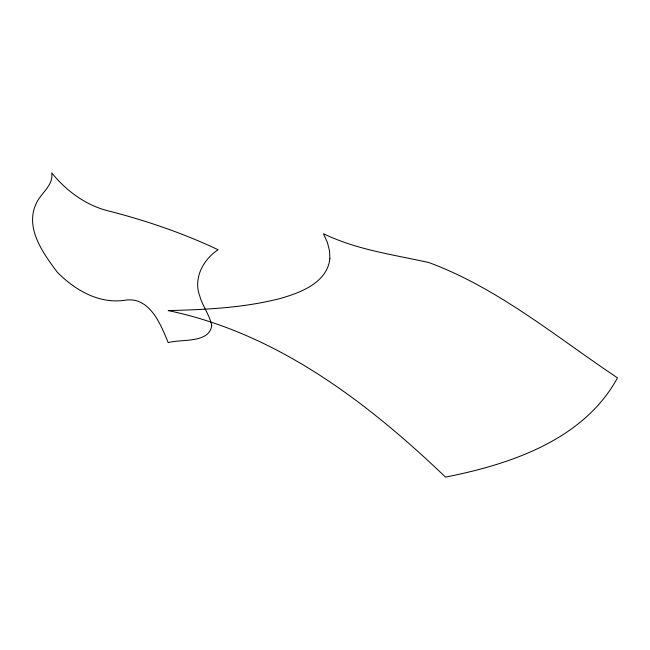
<?xml version="1.0" encoding="UTF-8"?>
<svg xmlns="http://www.w3.org/2000/svg" width="650" height="650" viewBox="0 0 650 650"><rect width="100%" height="100%" fill="white"/><g stroke="black" fill="none" stroke-linecap="round" stroke-linejoin="round"><path stroke-width="0.97" d="M211.689 325.293C209.804 343.623 180.862 338.91 168.188 342.615C160.68 324.334 149.833 296.498 125.198 300.178C99.198 304.314 74.904 290.103 57.249 272.155C43.355 253.5 25.155 228.792 35.758 204.506C40.064 193.521 53.747 185.868 51.699 172.876C66.641 191.303 86.58 205.92 109.947 211.307C147.062 220.878 183.43 233.358 218.116 249.738C203.231 259.496 193.091 278.346 199.729 295.953C202.507 306.223 209.601 314.852 211.689 325.293M329.875 258.871C326.991 282.644 301.007 292.459 281.036 298.277C244.262 307.889 206.018 309.644 168.188 310.586C276.778 333.166 367.071 402.09 445.543 477.124C510.681 464.214 583.659 439.855 617.5 377.845C556.416 337.139 498.461 288.299 428.902 262.551C393.331 254.637 356.752 249.852 323.505 233.732L327.454 242.661L329.574 251.038L329.875 258.871"/></g></svg>
